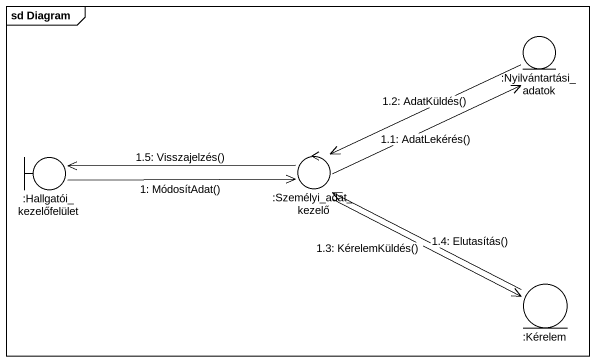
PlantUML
@startuml
mainframe sd Diagram
entity ":Nyilvántartási_adatok" as Nyilvántartási_adatok
boundary ":Hallgatói_kezelőfelület" as Hallgatói_kezelőfelület
control ":Személyi_adat_kezelő" as Személyi_adat_kezelő
entity ":Kérelem" as Kérelem
Hallgatói_kezelőfelület -right-> Személyi_adat_kezelő : 1: MódosítAdat()
Személyi_adat_kezelő -right-> Nyilvántartási_adatok : 1.1: AdatLekérés()
Nyilvántartási_adatok -left-> Személyi_adat_kezelő : 1.2: AdatKüldés()
Személyi_adat_kezelő -right-> Kérelem : 1.3: KérelemKüldés()
Kérelem -left-> Személyi_adat_kezelő : 1.4: Elutasítás()
Személyi_adat_kezelő -left-> Hallgatói_kezelőfelület : 1.5: Visszajelzés()
@enduml
